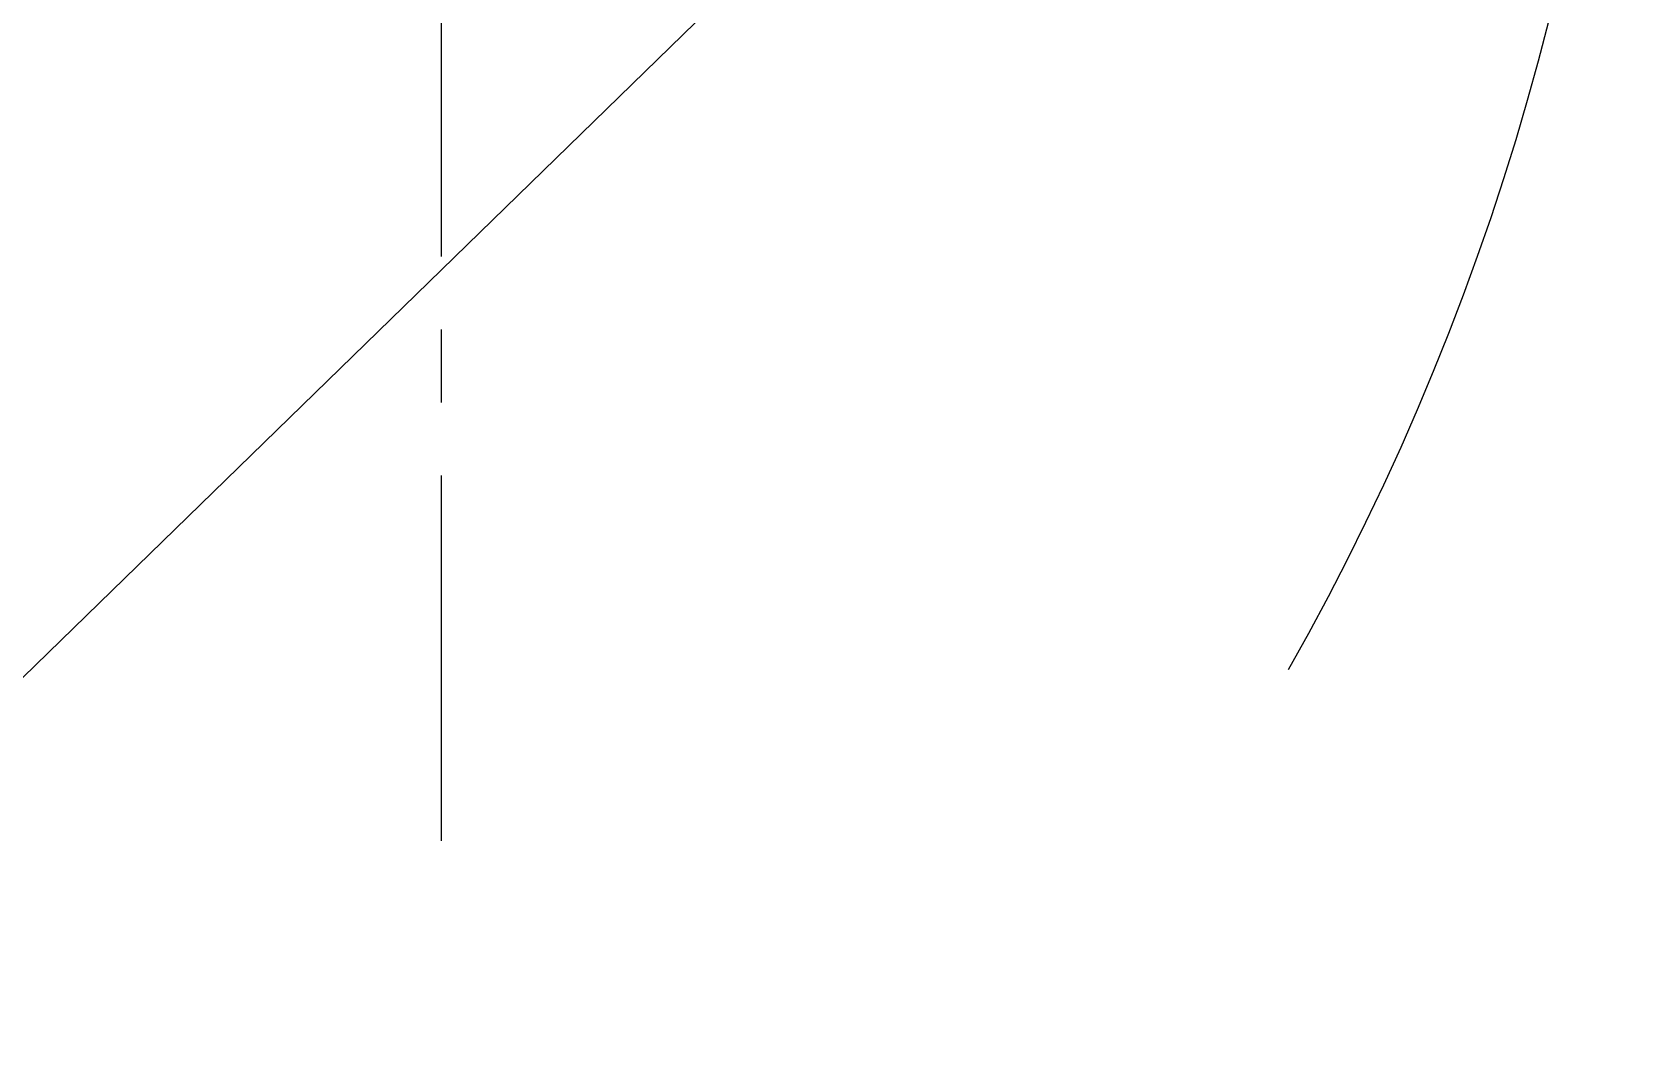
# Model space of a CAD drawing. Header units: millimetres. Extents: x -37020 to 35906, y -101 to 52234.
# Drawn here: x 54.486 to 58.149, y 303.505 to 305.828 of the extents above; entities that cross this region are included whole.
import ezdxf

# ---------------------------------------------------------------- set-up
doc = ezdxf.new("R2010")
doc.units = ezdxf.units.MM
doc.linetypes.add('CENTER', pattern=[50.8, 31.75, -6.35, 6.35, -6.35])
for name, color, linetype in [('Catenaria', 2, 'Continuous'), ('Cotas IGN', 3, 'Continuous'), ('GE-Cotas', 1, 'Continuous'), ('REFERENCIAS', 1, 'Continuous')]:
    doc.layers.add(name, color=color, linetype=linetype)
doc.styles.add('Romans', font='romans.shx', dxfattribs={"width": 0.8})

# ---------------------------------------------------------------- blocks, each defined once
blk = doc.blocks.new('COORDENADAS 4.4')
at = {"layer": 'REFERENCIAS', "linetype": 'CENTER', "ltscale": 0.04}
blk.add_line((0, -5), (0, 5), dxfattribs=at)
at = {"layer": 'GE-Cotas', "color": 3, "ltscale": 4, "style": 'Romans', "width": 0.8}
for tag, p in [('COORDENADASX', (-19.4042, 8.0195)), ('COORDENADASY', (-19.4042, 5.5181))]:
    blk.add_attdef(tag, p, '', height=2, dxfattribs=at)
blk = doc.blocks.new('A$C60C7134E')
at = {"layer": 'Catenaria', "color": 252, "linetype": 'Continuous', "ltscale": 7}
blk.add_arc((-2.7615, 1.7023), 5.9715, 299.50472, 357.1937, dxfattribs=at)

msp = doc.modelspace()

# ---------------------------------------------------------------- linework, layer by layer
at = {"layer": 'Cotas IGN', "color": 2}
msp.add_line((53.6012, 303.5053), (57.4127, 307.2183), dxfattribs=at)

# ---------------------------------------------------------------- block references
at = {"ltscale": 0.1, "xscale": 0.6600000000000001, "yscale": 0.6600000000000001, "zscale": 0.6600000000000001}
msp.add_blockref('COORDENADAS 4.4', (55.4255, 307.2716), dxfattribs=at)
at = {"layer": 'Catenaria', "color": 52, "ltscale": 0.1, "true_color": 0xc8c92d, "rotation": 30.88804814765324}
msp.add_blockref('A$C60C7134E', (55.4212, 307.2716), dxfattribs=at)

doc.saveas('drawing.dxf')
